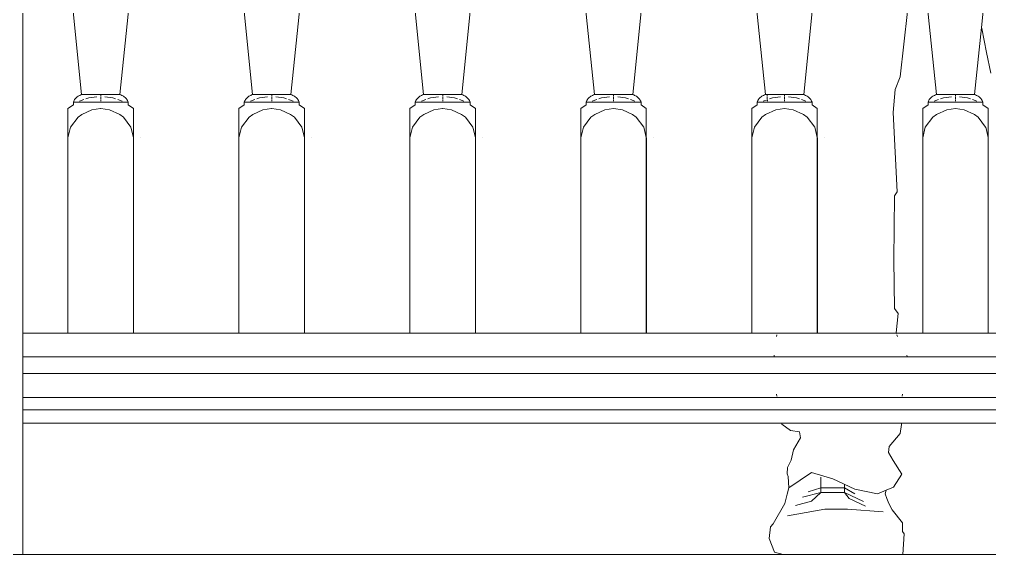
# Model space of a CAD drawing. Header units: inches. Extents: x 16.2 to 49.2, y 7.1 to 20.7.
# Drawn here: x 28.134 to 29.15, y 15.5 to 16.062 of the extents above; entities that cross this region are included whole.
import ezdxf

# ---------------------------------------------------------------- set-up
doc = ezdxf.new("R2010")
doc.units = ezdxf.units.IN
doc.header["$MEASUREMENT"] = 0
doc.layers.add('0inne_gulv', color=252, linetype='Continuous', lineweight=13)

# ---------------------------------------------------------------- blocks, each defined once
blk = doc.blocks.new('DEREK SMALL HOUSE fr')
for p, q in [((-5.5789, -2.4667), (-5.5789, -1.6389)), ((-5.5174, -2.2167), (-5.5299, -2.0927)), ((-5.4773, -2.2167), (-5.4647, -2.0927)), ((-5.3383, -2.2167), (-5.3508, -2.0927)), ((-5.2982, -2.2167), (-5.2856, -2.0927)), ((-5.1592, -2.2167), (-5.1717, -2.0927)), ((-5.1191, -2.2167), (-5.1065, -2.0927)), ((-4.9801, -2.2167), (-4.9927, -2.0927)), ((-4.94, -2.2167), (-4.9274, -2.0927)), ((-4.801, -2.2167), (-4.8136, -2.0927)), ((-4.7609, -2.2167), (-4.7484, -2.0927)), ((-4.6219, -2.2167), (-4.6345, -2.0927)), ((-4.5747, -2.1462), (-4.5693, -2.0927)), ((-4.66, -2.198), (-4.6523, -2.1295)), ((-4.5818, -2.2167), (-4.5747, -2.1462)), ((-4.5747, -2.1462), (-4.5743, -2.1473)), ((-4.5743, -2.1473), (-4.5694, -2.1724)), ((-4.5694, -2.1724), (-4.565, -2.1944)), ((-4.6652, -2.2115), (-4.66, -2.198)), ((-4.6671, -2.2355), (-4.6652, -2.2115)), ((-5.526, -2.2246), (-5.5257, -2.2237)), ((-5.526, -2.2275), (-5.526, -2.2246)), ((-5.4686, -2.2246), (-5.526, -2.2246)), ((-5.5257, -2.2237), (-5.5252, -2.2229)), ((-5.5252, -2.2229), (-5.5247, -2.222)), ((-5.5247, -2.222), (-5.5241, -2.2212)), ((-5.5241, -2.2212), (-5.5235, -2.2205)), ((-5.5235, -2.2205), (-5.5228, -2.2198)), ((-5.5228, -2.2198), (-5.522, -2.2191)), ((-5.522, -2.2191), (-5.5212, -2.2185)), ((-5.5212, -2.2185), (-5.5203, -2.218)), ((-5.5203, -2.218), (-5.5194, -2.2175)), ((-5.5197, -2.2237), (-5.5151, -2.222)), ((-5.5194, -2.2175), (-5.5184, -2.2171)), ((-5.5184, -2.2171), (-5.5174, -2.2167)), ((-5.5174, -2.2167), (-5.4773, -2.2167)), ((-5.513, -2.2212), (-5.51, -2.2201)), ((-5.51, -2.2201), (-5.5016, -2.2191)), ((-5.4973, -2.2167), (-5.4973, -2.2185)), ((-5.4973, -2.2191), (-5.4973, -2.2212)), ((-5.4973, -2.222), (-5.4973, -2.2237)), ((-5.4931, -2.2191), (-5.4848, -2.2201)), ((-5.4848, -2.2201), (-5.4818, -2.2212)), ((-5.4796, -2.222), (-5.475, -2.2237)), ((-5.4763, -2.2171), (-5.4773, -2.2167)), ((-5.4753, -2.2175), (-5.4763, -2.2171)), ((-5.4744, -2.218), (-5.4753, -2.2175)), ((-5.4735, -2.2185), (-5.4744, -2.218)), ((-5.4727, -2.2191), (-5.4735, -2.2185)), ((-5.4719, -2.2198), (-5.4727, -2.2191)), ((-5.4712, -2.2205), (-5.4719, -2.2198)), ((-5.4705, -2.2212), (-5.4712, -2.2205)), ((-5.4699, -2.222), (-5.4705, -2.2212)), ((-5.4694, -2.2229), (-5.4699, -2.222)), ((-5.469, -2.2237), (-5.4694, -2.2229)), ((-5.4686, -2.2246), (-5.469, -2.2237)), ((-5.4686, -2.2275), (-5.4686, -2.2246)), ((-5.347, -2.2246), (-5.3466, -2.2237)), ((-5.347, -2.2275), (-5.347, -2.2246)), ((-5.2895, -2.2246), (-5.347, -2.2246)), ((-5.3466, -2.2237), (-5.3461, -2.2229)), ((-5.3461, -2.2229), (-5.3456, -2.222)), ((-5.3456, -2.222), (-5.345, -2.2212)), ((-5.345, -2.2212), (-5.3444, -2.2205)), ((-5.3444, -2.2205), (-5.3437, -2.2198)), ((-5.3437, -2.2198), (-5.3429, -2.2191)), ((-5.3429, -2.2191), (-5.3421, -2.2185)), ((-5.3421, -2.2185), (-5.3412, -2.218)), ((-5.3412, -2.218), (-5.3403, -2.2175)), ((-5.3406, -2.2237), (-5.336, -2.222)), ((-5.3403, -2.2175), (-5.3393, -2.2171)), ((-5.3393, -2.2171), (-5.3383, -2.2167)), ((-5.3383, -2.2167), (-5.2982, -2.2167)), ((-5.3339, -2.2212), (-5.3309, -2.2201)), ((-5.3309, -2.2201), (-5.3225, -2.2191)), ((-5.3182, -2.2167), (-5.3182, -2.2185)), ((-5.3182, -2.2191), (-5.3182, -2.2212)), ((-5.3182, -2.222), (-5.3182, -2.2237)), ((-5.314, -2.2191), (-5.3057, -2.2201)), ((-5.3057, -2.2201), (-5.3027, -2.2212)), ((-5.3005, -2.222), (-5.2959, -2.2237)), ((-5.2972, -2.2171), (-5.2982, -2.2167)), ((-5.2962, -2.2175), (-5.2972, -2.2171)), ((-5.2953, -2.218), (-5.2962, -2.2175)), ((-5.2944, -2.2185), (-5.2953, -2.218)), ((-5.2936, -2.2191), (-5.2944, -2.2185)), ((-5.2928, -2.2198), (-5.2936, -2.2191)), ((-5.2921, -2.2205), (-5.2928, -2.2198)), ((-5.2914, -2.2212), (-5.2921, -2.2205)), ((-5.2908, -2.222), (-5.2914, -2.2212)), ((-5.2903, -2.2229), (-5.2908, -2.222)), ((-5.2899, -2.2237), (-5.2903, -2.2229)), ((-5.2895, -2.2246), (-5.2899, -2.2237)), ((-5.2895, -2.2275), (-5.2895, -2.2246)), ((-5.1679, -2.2246), (-5.1675, -2.2237)), ((-5.1679, -2.2275), (-5.1679, -2.2246)), ((-5.1104, -2.2246), (-5.1679, -2.2246)), ((-5.1675, -2.2237), (-5.1671, -2.2229)), ((-5.1671, -2.2229), (-5.1665, -2.222)), ((-5.1665, -2.222), (-5.1659, -2.2212)), ((-5.1659, -2.2212), (-5.1653, -2.2205)), ((-5.1653, -2.2205), (-5.1646, -2.2198)), ((-5.1646, -2.2198), (-5.1638, -2.2191)), ((-5.1638, -2.2191), (-5.163, -2.2185)), ((-5.163, -2.2185), (-5.1621, -2.218)), ((-5.1621, -2.218), (-5.1612, -2.2175)), ((-5.1615, -2.2237), (-5.1569, -2.222)), ((-5.1612, -2.2175), (-5.1602, -2.2171)), ((-5.1602, -2.2171), (-5.1592, -2.2167)), ((-5.1592, -2.2167), (-5.1191, -2.2167)), ((-5.1548, -2.2212), (-5.1518, -2.2201)), ((-5.1518, -2.2201), (-5.1434, -2.2191)), ((-5.1391, -2.2167), (-5.1391, -2.2185)), ((-5.1391, -2.2191), (-5.1391, -2.2212)), ((-5.1391, -2.222), (-5.1391, -2.2237)), ((-5.1349, -2.2191), (-5.1266, -2.2201)), ((-5.1266, -2.2201), (-5.1236, -2.2212)), ((-5.1214, -2.222), (-5.1169, -2.2237)), ((-5.1181, -2.2171), (-5.1191, -2.2167)), ((-5.1171, -2.2175), (-5.1181, -2.2171)), ((-5.1162, -2.218), (-5.1171, -2.2175)), ((-5.1153, -2.2185), (-5.1162, -2.218)), ((-5.1145, -2.2191), (-5.1153, -2.2185)), ((-5.1137, -2.2198), (-5.1145, -2.2191)), ((-5.113, -2.2205), (-5.1137, -2.2198)), ((-5.1123, -2.2212), (-5.113, -2.2205)), ((-5.1118, -2.222), (-5.1123, -2.2212)), ((-5.1112, -2.2229), (-5.1118, -2.222)), ((-5.1108, -2.2237), (-5.1112, -2.2229)), ((-5.1104, -2.2246), (-5.1108, -2.2237)), ((-5.1104, -2.2275), (-5.1104, -2.2246)), ((-4.9888, -2.2246), (-4.9884, -2.2237)), ((-4.9888, -2.2275), (-4.9888, -2.2246)), ((-4.9313, -2.2246), (-4.9888, -2.2246)), ((-4.9884, -2.2237), (-4.988, -2.2229)), ((-4.988, -2.2229), (-4.9874, -2.222)), ((-4.9874, -2.222), (-4.9869, -2.2212)), ((-4.9869, -2.2212), (-4.9862, -2.2205)), ((-4.9862, -2.2205), (-4.9855, -2.2198)), ((-4.9855, -2.2198), (-4.9847, -2.2191)), ((-4.9847, -2.2191), (-4.9839, -2.2185)), ((-4.9839, -2.2185), (-4.983, -2.218)), ((-4.983, -2.218), (-4.9821, -2.2175)), ((-4.9824, -2.2237), (-4.9778, -2.222)), ((-4.9821, -2.2175), (-4.9811, -2.2171)), ((-4.9811, -2.2171), (-4.9801, -2.2167)), ((-4.9801, -2.2167), (-4.94, -2.2167)), ((-4.9757, -2.2212), (-4.9727, -2.2201)), ((-4.9727, -2.2201), (-4.9643, -2.2191)), ((-4.9601, -2.2167), (-4.9601, -2.2185)), ((-4.9601, -2.2191), (-4.9601, -2.2212)), ((-4.9601, -2.222), (-4.9601, -2.2237)), ((-4.9558, -2.2191), (-4.9475, -2.2201)), ((-4.9475, -2.2201), (-4.9445, -2.2212)), ((-4.9423, -2.222), (-4.9378, -2.2237)), ((-4.939, -2.2171), (-4.94, -2.2167)), ((-4.938, -2.2175), (-4.939, -2.2171)), ((-4.9371, -2.218), (-4.938, -2.2175)), ((-4.9362, -2.2185), (-4.9371, -2.218)), ((-4.9354, -2.2191), (-4.9362, -2.2185)), ((-4.9346, -2.2198), (-4.9354, -2.2191)), ((-4.9339, -2.2205), (-4.9346, -2.2198)), ((-4.9332, -2.2212), (-4.9339, -2.2205)), ((-4.9327, -2.222), (-4.9332, -2.2212)), ((-4.9321, -2.2229), (-4.9327, -2.222)), ((-4.9317, -2.2237), (-4.9321, -2.2229)), ((-4.9313, -2.2246), (-4.9317, -2.2237)), ((-4.9313, -2.2275), (-4.9313, -2.2246)), ((-4.8097, -2.2246), (-4.8093, -2.2237)), ((-4.8097, -2.2275), (-4.8097, -2.2246)), ((-4.7522, -2.2246), (-4.8097, -2.2246)), ((-4.8093, -2.2237), (-4.8089, -2.2229)), ((-4.8089, -2.2229), (-4.8083, -2.222)), ((-4.8083, -2.222), (-4.8078, -2.2212)), ((-4.8078, -2.2212), (-4.8071, -2.2205)), ((-4.8071, -2.2205), (-4.8064, -2.2198)), ((-4.8064, -2.2198), (-4.8056, -2.2191)), ((-4.8056, -2.2191), (-4.8048, -2.2185)), ((-4.8048, -2.2185), (-4.8039, -2.218)), ((-4.8039, -2.218), (-4.803, -2.2175)), ((-4.8033, -2.2237), (-4.799, -2.2221)), ((-4.803, -2.2175), (-4.802, -2.2171)), ((-4.802, -2.2171), (-4.801, -2.2167)), ((-4.801, -2.2167), (-4.7992, -2.2167)), ((-4.7992, -2.2167), (-4.7991, -2.2185)), ((-4.7992, -2.2167), (-4.7609, -2.2167)), ((-4.7991, -2.2191), (-4.7991, -2.2212)), ((-4.799, -2.222), (-4.799, -2.2221)), ((-4.799, -2.2221), (-4.7987, -2.222)), ((-4.799, -2.2221), (-4.799, -2.2237)), ((-4.7966, -2.2212), (-4.7936, -2.2201)), ((-4.7936, -2.2201), (-4.7852, -2.2191)), ((-4.781, -2.2167), (-4.781, -2.2185)), ((-4.781, -2.2191), (-4.781, -2.2212)), ((-4.781, -2.222), (-4.781, -2.2237)), ((-4.7767, -2.2191), (-4.7684, -2.2201)), ((-4.7684, -2.2201), (-4.7654, -2.2212)), ((-4.7632, -2.222), (-4.7587, -2.2237)), ((-4.7599, -2.2171), (-4.7609, -2.2167)), ((-4.7589, -2.2175), (-4.7599, -2.2171)), ((-4.758, -2.218), (-4.7589, -2.2175)), ((-4.7571, -2.2185), (-4.758, -2.218)), ((-4.7563, -2.2191), (-4.7571, -2.2185)), ((-4.7555, -2.2198), (-4.7563, -2.2191)), ((-4.7548, -2.2205), (-4.7555, -2.2198)), ((-4.7542, -2.2212), (-4.7548, -2.2205)), ((-4.7536, -2.222), (-4.7542, -2.2212)), ((-4.753, -2.2229), (-4.7536, -2.222)), ((-4.7526, -2.2237), (-4.753, -2.2229)), ((-4.7522, -2.2246), (-4.7526, -2.2237)), ((-4.7522, -2.2275), (-4.7522, -2.2246)), ((-4.6306, -2.2246), (-4.6302, -2.2237)), ((-4.6306, -2.2275), (-4.6306, -2.2246)), ((-4.5731, -2.2246), (-4.6306, -2.2246)), ((-4.6302, -2.2237), (-4.6298, -2.2229)), ((-4.6298, -2.2229), (-4.6293, -2.222)), ((-4.6293, -2.222), (-4.6287, -2.2212)), ((-4.6287, -2.2212), (-4.628, -2.2205)), ((-4.628, -2.2205), (-4.6273, -2.2198)), ((-4.6273, -2.2198), (-4.6265, -2.2191)), ((-4.6265, -2.2191), (-4.6257, -2.2185)), ((-4.6257, -2.2185), (-4.6248, -2.218)), ((-4.6248, -2.218), (-4.6239, -2.2175)), ((-4.6242, -2.2237), (-4.6196, -2.222)), ((-4.6239, -2.2175), (-4.6229, -2.2171)), ((-4.6229, -2.2171), (-4.6219, -2.2167)), ((-4.6219, -2.2167), (-4.5818, -2.2167)), ((-4.6175, -2.2212), (-4.6145, -2.2201)), ((-4.6145, -2.2201), (-4.6061, -2.2191)), ((-4.6019, -2.2167), (-4.6019, -2.2185)), ((-4.6019, -2.2191), (-4.6019, -2.2212)), ((-4.6019, -2.222), (-4.6019, -2.2237)), ((-4.5977, -2.2191), (-4.5893, -2.2201)), ((-4.5893, -2.2201), (-4.5863, -2.2212)), ((-4.5841, -2.222), (-4.5796, -2.2237)), ((-4.5808, -2.2171), (-4.5818, -2.2167)), ((-4.5798, -2.2175), (-4.5808, -2.2171)), ((-4.5789, -2.218), (-4.5798, -2.2175)), ((-4.578, -2.2185), (-4.5789, -2.218)), ((-4.5772, -2.2191), (-4.578, -2.2185)), ((-4.5764, -2.2198), (-4.5772, -2.2191)), ((-4.5757, -2.2205), (-4.5764, -2.2198)), ((-4.5751, -2.2212), (-4.5757, -2.2205)), ((-4.5745, -2.222), (-4.5751, -2.2212)), ((-4.574, -2.2229), (-4.5745, -2.222)), ((-4.5735, -2.2237), (-4.574, -2.2229)), ((-4.5731, -2.2246), (-4.5735, -2.2237)), ((-4.5731, -2.2275), (-4.5731, -2.2246)), ((-5.5317, -2.2314), (-5.526, -2.2275)), ((-5.5317, -2.2314), (-5.5317, -2.2619)), ((-5.5317, -2.2314), (-5.5317, -2.2314)), ((-5.5066, -2.2328), (-5.5172, -2.2376)), ((-5.5066, -2.2328), (-5.4975, -2.2314)), ((-5.4974, -2.2314), (-5.4975, -2.2314)), ((-5.4974, -2.2314), (-5.4972, -2.2314)), ((-5.4972, -2.2314), (-5.4882, -2.2328)), ((-5.4775, -2.2376), (-5.4882, -2.2328)), ((-5.4686, -2.2275), (-5.4631, -2.2314)), ((-5.4631, -2.2618), (-5.4631, -2.2314)), ((-5.4631, -2.2314), (-5.463, -2.2314)), ((-5.3526, -2.2314), (-5.347, -2.2275)), ((-5.3526, -2.2314), (-5.3526, -2.2619)), ((-5.3526, -2.2314), (-5.3526, -2.2314)), ((-5.3275, -2.2328), (-5.3381, -2.2376)), ((-5.3275, -2.2328), (-5.3184, -2.2314)), ((-5.3183, -2.2314), (-5.3184, -2.2314)), ((-5.3183, -2.2314), (-5.3181, -2.2314)), ((-5.3181, -2.2314), (-5.3091, -2.2328)), ((-5.2984, -2.2376), (-5.3091, -2.2328)), ((-5.2895, -2.2275), (-5.284, -2.2314)), ((-5.284, -2.2618), (-5.284, -2.2314)), ((-5.284, -2.2314), (-5.2839, -2.2314)), ((-5.1735, -2.2314), (-5.1679, -2.2275)), ((-5.1735, -2.2314), (-5.1735, -2.2619)), ((-5.1735, -2.2314), (-5.1735, -2.2314)), ((-5.1484, -2.2328), (-5.159, -2.2376)), ((-5.1484, -2.2328), (-5.1393, -2.2314)), ((-5.1392, -2.2314), (-5.1393, -2.2314)), ((-5.1392, -2.2314), (-5.1391, -2.2314)), ((-5.1391, -2.2314), (-5.13, -2.2328)), ((-5.1193, -2.2376), (-5.13, -2.2328)), ((-5.1104, -2.2275), (-5.1049, -2.2314)), ((-5.1049, -2.2618), (-5.1049, -2.2314)), ((-5.1049, -2.2314), (-5.1048, -2.2314)), ((-4.9944, -2.2314), (-4.9888, -2.2275)), ((-4.9944, -2.2314), (-4.9944, -2.2619)), ((-4.9944, -2.2314), (-4.9944, -2.2314)), ((-4.9693, -2.2328), (-4.9799, -2.2376)), ((-4.9693, -2.2328), (-4.9602, -2.2314)), ((-4.9601, -2.2314), (-4.9602, -2.2314)), ((-4.9601, -2.2314), (-4.96, -2.2314)), ((-4.96, -2.2314), (-4.9509, -2.2328)), ((-4.9403, -2.2376), (-4.9509, -2.2328)), ((-4.9313, -2.2275), (-4.9258, -2.2314)), ((-4.9258, -2.2618), (-4.9258, -2.2314)), ((-4.9258, -2.2314), (-4.9257, -2.2314)), ((-4.8154, -2.2314), (-4.8153, -2.2314)), ((-4.8153, -2.2314), (-4.8097, -2.2275)), ((-4.8153, -2.2314), (-4.8153, -2.2619)), ((-4.7902, -2.2328), (-4.8008, -2.2376)), ((-4.7902, -2.2328), (-4.7811, -2.2314)), ((-4.781, -2.2314), (-4.7811, -2.2314)), ((-4.781, -2.2314), (-4.7809, -2.2314)), ((-4.7809, -2.2314), (-4.7718, -2.2328)), ((-4.7612, -2.2376), (-4.7718, -2.2328)), ((-4.7522, -2.2275), (-4.7467, -2.2314)), ((-4.7467, -2.2618), (-4.7467, -2.2314)), ((-4.7467, -2.2314), (-4.7466, -2.2314)), ((-4.6629, -2.3187), (-4.6671, -2.2355)), ((-4.6363, -2.2314), (-4.6362, -2.2314)), ((-4.6362, -2.2314), (-4.6306, -2.2275)), ((-4.6362, -2.2314), (-4.6362, -2.2619)), ((-4.6111, -2.2328), (-4.6217, -2.2376)), ((-4.6111, -2.2328), (-4.602, -2.2314)), ((-4.6019, -2.2314), (-4.602, -2.2314)), ((-4.6019, -2.2314), (-4.6018, -2.2314)), ((-4.6018, -2.2314), (-4.5927, -2.2328)), ((-4.5821, -2.2376), (-4.5927, -2.2328)), ((-4.5731, -2.2275), (-4.5676, -2.2314)), ((-4.5676, -2.2618), (-4.5676, -2.2314)), ((-4.5676, -2.2314), (-4.5675, -2.2314)), ((-5.5211, -2.2404), (-5.529, -2.2509)), ((-5.5172, -2.2376), (-5.5211, -2.2404)), ((-5.4775, -2.2376), (-5.4736, -2.2404)), ((-5.4736, -2.2404), (-5.4657, -2.2509)), ((-5.342, -2.2404), (-5.3499, -2.2509)), ((-5.3381, -2.2376), (-5.342, -2.2404)), ((-5.2984, -2.2376), (-5.2945, -2.2404)), ((-5.2945, -2.2404), (-5.2866, -2.2509)), ((-5.1629, -2.2404), (-5.1708, -2.2509)), ((-5.159, -2.2376), (-5.1629, -2.2404)), ((-5.1193, -2.2376), (-5.1154, -2.2404)), ((-5.1154, -2.2404), (-5.1075, -2.2509)), ((-4.9838, -2.2404), (-4.9917, -2.2509)), ((-4.9799, -2.2376), (-4.9838, -2.2404)), ((-4.9403, -2.2376), (-4.9363, -2.2404)), ((-4.9363, -2.2404), (-4.9284, -2.2509)), ((-4.8047, -2.2404), (-4.8126, -2.2509)), ((-4.8008, -2.2376), (-4.8047, -2.2404)), ((-4.7612, -2.2376), (-4.7572, -2.2404)), ((-4.7572, -2.2404), (-4.7493, -2.2509)), ((-4.6257, -2.2404), (-4.6335, -2.2509)), ((-4.6217, -2.2376), (-4.6257, -2.2404)), ((-4.5821, -2.2376), (-4.5781, -2.2404)), ((-4.5781, -2.2404), (-4.5703, -2.2509)), ((-5.529, -2.2509), (-5.5317, -2.2619)), ((-5.4654, -2.2524), (-5.4657, -2.2509)), ((-5.4654, -2.2524), (-5.4657, -2.2509)), ((-5.4631, -2.2618), (-5.4654, -2.2524)), ((-5.4631, -2.248), (-5.463, -2.248)), ((-5.3499, -2.2509), (-5.3526, -2.2619)), ((-5.2863, -2.2524), (-5.2866, -2.2509)), ((-5.2863, -2.2524), (-5.2866, -2.2509)), ((-5.284, -2.2618), (-5.2863, -2.2524)), ((-5.284, -2.248), (-5.2839, -2.248)), ((-5.1708, -2.2509), (-5.1735, -2.2619)), ((-5.1072, -2.2524), (-5.1075, -2.2509)), ((-5.1072, -2.2524), (-5.1075, -2.2509)), ((-5.1049, -2.2618), (-5.1072, -2.2524)), ((-5.1049, -2.248), (-5.1048, -2.248)), ((-4.9917, -2.2509), (-4.9944, -2.2619)), ((-4.9281, -2.2524), (-4.9284, -2.2509)), ((-4.9281, -2.2524), (-4.9284, -2.2509)), ((-4.9258, -2.2618), (-4.9281, -2.2524)), ((-4.9258, -2.248), (-4.9257, -2.248)), ((-4.8126, -2.2509), (-4.8153, -2.2619)), ((-4.749, -2.2524), (-4.7493, -2.2509)), ((-4.749, -2.2524), (-4.7493, -2.2509)), ((-4.7467, -2.2618), (-4.749, -2.2524)), ((-4.7467, -2.248), (-4.7466, -2.248)), ((-4.6335, -2.2509), (-4.6362, -2.2619)), ((-4.5699, -2.2524), (-4.5703, -2.2509)), ((-4.5699, -2.2524), (-4.5702, -2.2509)), ((-4.5676, -2.2618), (-4.5699, -2.2524)), ((-4.5676, -2.248), (-4.5675, -2.248)), ((-5.5317, -2.4667), (-5.5317, -2.2619)), ((-5.4631, -2.2618), (-5.4631, -2.2622)), ((-5.4631, -2.2622), (-5.4631, -2.4667)), ((-5.463, -2.2622), (-5.4631, -2.2622)), ((-5.463, -2.2622), (-5.4631, -2.2622)), ((-5.463, -2.2622), (-5.463, -2.4667)), ((-5.463, -2.2622), (-5.463, -2.4667)), ((-5.463, -2.2622), (-5.463, -2.2622)), ((-5.4553, -2.2622), (-5.4553, -2.2622)), ((-5.3526, -2.4667), (-5.3526, -2.2619)), ((-5.284, -2.2618), (-5.284, -2.2622)), ((-5.284, -2.2622), (-5.284, -2.4667)), ((-5.2839, -2.2622), (-5.284, -2.2622)), ((-5.2839, -2.2622), (-5.284, -2.2622)), ((-5.2839, -2.2622), (-5.2839, -2.4667)), ((-5.2839, -2.2622), (-5.2839, -2.4667)), ((-5.2839, -2.2622), (-5.2839, -2.2622)), ((-5.2762, -2.2622), (-5.2762, -2.2622)), ((-5.1735, -2.4667), (-5.1735, -2.2619)), ((-5.1049, -2.2618), (-5.1049, -2.2622)), ((-5.1049, -2.2622), (-5.1049, -2.4667)), ((-5.1048, -2.2622), (-5.1049, -2.2622)), ((-5.1048, -2.2622), (-5.1049, -2.2622)), ((-5.1048, -2.2622), (-5.1048, -2.4667)), ((-5.1048, -2.2622), (-5.1048, -2.4667)), ((-5.1048, -2.2622), (-5.1048, -2.2622)), ((-5.0971, -2.2622), (-5.0971, -2.2622)), ((-4.9944, -2.4667), (-4.9944, -2.2619)), ((-4.9258, -2.2618), (-4.9258, -2.2622)), ((-4.9258, -2.2622), (-4.9258, -2.4667)), ((-4.9257, -2.2622), (-4.9258, -2.2622)), ((-4.9257, -2.2622), (-4.9258, -2.2622)), ((-4.9257, -2.2622), (-4.9257, -2.4667)), ((-4.9257, -2.2622), (-4.9257, -2.4667)), ((-4.9257, -2.2622), (-4.9257, -2.2622)), ((-4.918, -2.2622), (-4.918, -2.2622)), ((-4.8153, -2.4667), (-4.8153, -2.2619)), ((-4.7467, -2.2618), (-4.7467, -2.2622)), ((-4.7467, -2.2622), (-4.7467, -2.4667)), ((-4.7466, -2.2622), (-4.7467, -2.2622)), ((-4.7466, -2.2622), (-4.7467, -2.2622)), ((-4.7467, -2.2622), (-4.7466, -2.2622)), ((-4.7466, -2.2622), (-4.7466, -2.4667)), ((-4.7466, -2.2622), (-4.7466, -2.4667)), ((-4.7389, -2.2622), (-4.7389, -2.2622)), ((-4.6362, -2.4667), (-4.6362, -2.2619)), ((-4.5676, -2.2618), (-4.5676, -2.2622)), ((-4.5676, -2.2622), (-4.5676, -2.4667)), ((-4.5675, -2.2622), (-4.5676, -2.2622)), ((-4.5675, -2.2622), (-4.5676, -2.2622)), ((-4.5676, -2.2622), (-4.5675, -2.2622)), ((-4.5675, -2.2622), (-4.5675, -2.4667)), ((-4.5675, -2.2622), (-4.5675, -2.4667)), ((-4.6663, -2.39), (-4.6657, -2.3227)), ((-4.6657, -2.3227), (-4.6629, -2.3187)), ((-4.6656, -2.4408), (-4.6663, -2.39)), ((-4.6621, -2.4462), (-4.6656, -2.4408)), ((-4.664, -2.4666), (-4.6621, -2.4462)), ((-5.5317, -2.4667), (-5.5789, -2.4667)), ((-5.5789, -2.4667), (-5.5789, -2.4917)), ((-5.4631, -2.4667), (-5.5317, -2.4667)), ((-5.463, -2.4667), (-5.4631, -2.4667)), ((-5.3526, -2.4667), (-5.463, -2.4667)), ((-5.284, -2.4667), (-5.3526, -2.4667)), ((-5.2839, -2.4667), (-5.284, -2.4667)), ((-5.1735, -2.4667), (-5.2839, -2.4667)), ((-5.1049, -2.4667), (-5.1735, -2.4667)), ((-5.1048, -2.4667), (-5.1049, -2.4667)), ((-4.9944, -2.4667), (-5.1048, -2.4667)), ((-4.9258, -2.4667), (-4.9944, -2.4667)), ((-4.9257, -2.4667), (-4.9258, -2.4667)), ((-4.8153, -2.4667), (-4.9257, -2.4667)), ((-4.789, -2.4667), (-4.8153, -2.4667)), ((-4.7892, -2.4684), (-4.7895, -2.4704)), ((-4.789, -2.4667), (-4.789, -2.4672)), ((-4.7467, -2.4667), (-4.789, -2.4667)), ((-4.7466, -2.4667), (-4.7467, -2.4667)), ((-4.664, -2.4667), (-4.7466, -2.4667)), ((-4.664, -2.4667), (-4.664, -2.4666)), ((-4.6638, -2.4672), (-4.664, -2.4667)), ((-4.6362, -2.4667), (-4.664, -2.4667)), ((-4.6625, -2.4704), (-4.6633, -2.4684)), ((-4.5676, -2.4667), (-4.6362, -2.4667)), ((-4.5675, -2.4667), (-4.5676, -2.4667)), ((-4.53, -2.4667), (-4.5675, -2.4667)), ((-4.7919, -2.49), (-4.7919, -2.4913)), ((-4.6526, -2.4913), (-4.6527, -2.49)), ((-3.6694, -2.4917), (-5.5789, -2.4917)), ((-5.5789, -2.509), (-5.5789, -2.4917)), ((-4.7926, -2.509), (-5.5789, -2.509)), ((-5.5789, -2.509), (-5.5789, -2.5344)), ((-4.7926, -2.509), (-4.7926, -2.5094)), ((-4.6544, -2.509), (-4.7926, -2.509)), ((-4.6544, -2.5094), (-4.6544, -2.509)), ((-4.5287, -2.509), (-4.6544, -2.509)), ((-4.7895, -2.5307), (-4.7891, -2.5327)), ((-4.6578, -2.5327), (-4.6575, -2.5307)), ((-5.5789, -2.5473), (-5.5789, -2.5344)), ((-4.7888, -2.5344), (-5.5789, -2.5344)), ((-4.7889, -2.5339), (-4.7888, -2.5344)), ((-4.658, -2.5344), (-4.7888, -2.5344)), ((-4.658, -2.5344), (-4.658, -2.5339)), ((-4.5257, -2.5344), (-4.658, -2.5344)), ((-5.5789, -2.5611), (-5.5789, -2.5473)), ((-3.6694, -2.5473), (-5.5789, -2.5473)), ((-5.5789, -2.6989), (-5.5789, -2.5611)), ((-4.7839, -2.5611), (-5.5789, -2.5611)), ((-4.7839, -2.5611), (-4.7837, -2.5622)), ((-4.6586, -2.5611), (-4.7839, -2.5611)), ((-4.6585, -2.5624), (-4.6586, -2.5611)), ((-4.537, -2.5611), (-4.6586, -2.5611)), ((-4.7837, -2.5622), (-4.7747, -2.569)), ((-4.7747, -2.569), (-4.7652, -2.5704)), ((-4.7652, -2.5704), (-4.7641, -2.5767)), ((-4.6598, -2.5719), (-4.6585, -2.5624)), ((-4.7641, -2.5767), (-4.7717, -2.589)), ((-4.6713, -2.5855), (-4.6598, -2.5719)), ((-4.7717, -2.589), (-4.7741, -2.6)), ((-4.672, -2.5919), (-4.6713, -2.5855)), ((-4.6673, -2.6003), (-4.672, -2.5919)), ((-4.7741, -2.6), (-4.7779, -2.6077)), ((-4.6582, -2.6147), (-4.6673, -2.6003)), ((-4.7779, -2.6077), (-4.7781, -2.6141)), ((-4.7781, -2.6141), (-4.7772, -2.6172)), ((-4.7765, -2.6289), (-4.7772, -2.6172)), ((-4.7529, -2.6127), (-4.7765, -2.6289)), ((-4.7529, -2.6127), (-4.7304, -2.6195)), ((-4.7431, -2.6179), (-4.7431, -2.629)), ((-4.7072, -2.6304), (-4.7304, -2.6195)), ((-4.6667, -2.6282), (-4.6582, -2.6147)), ((-4.7781, -2.6357), (-4.7765, -2.6289)), ((-4.7563, -2.6332), (-4.7431, -2.629)), ((-4.7183, -2.629), (-4.7431, -2.629)), ((-4.7431, -2.629), (-4.7431, -2.6338)), ((-4.7183, -2.629), (-4.7183, -2.6258)), ((-4.7073, -2.6351), (-4.7183, -2.629)), ((-4.7183, -2.6338), (-4.7183, -2.629)), ((-4.7072, -2.6304), (-4.6836, -2.6352)), ((-4.6836, -2.6352), (-4.6746, -2.6315)), ((-4.6746, -2.6315), (-4.6754, -2.6352)), ((-4.6746, -2.6315), (-4.6667, -2.6282)), ((-4.7806, -2.6455), (-4.7781, -2.6357)), ((-4.762, -2.6386), (-4.7431, -2.6338)), ((-4.7431, -2.6338), (-4.7526, -2.643)), ((-4.7431, -2.6338), (-4.7183, -2.6338)), ((-4.7183, -2.6338), (-4.7134, -2.64)), ((-4.6982, -2.6432), (-4.7183, -2.6338)), ((-4.7134, -2.64), (-4.6962, -2.6482)), ((-4.6754, -2.6352), (-4.6737, -2.6403)), ((-4.6737, -2.6403), (-4.6716, -2.6455)), ((-4.7928, -2.6666), (-4.7806, -2.6455)), ((-4.7388, -2.6512), (-4.7779, -2.6583)), ((-4.7526, -2.643), (-4.7695, -2.6473)), ((-4.7388, -2.6512), (-4.715, -2.6512)), ((-4.715, -2.6512), (-4.6777, -2.654)), ((-4.6716, -2.6455), (-4.6683, -2.6521)), ((-4.6683, -2.6521), (-4.6573, -2.6657)), ((-4.7971, -2.6819), (-4.7957, -2.6697)), ((-4.7957, -2.6697), (-4.7928, -2.6666)), ((-4.6573, -2.6657), (-4.6575, -2.6746)), ((-4.7914, -2.6963), (-4.7971, -2.6819)), ((-4.6575, -2.6746), (-4.6555, -2.6771)), ((-4.6555, -2.6771), (-4.6571, -2.6989)), ((-6.2165, -2.6989), (1.0874, -2.6989)), ((-5.5789, -2.6989), (-5.6666, -2.6989)), ((-4.7825, -2.6989), (-5.5789, -2.6989)), ((-4.7825, -2.6989), (-4.7914, -2.6963)), ((-4.6571, -2.6989), (-4.7825, -2.6989)), ((-4.4758, -2.6989), (-4.6571, -2.6989))]:
    blk.add_line(p, q)

msp = doc.modelspace()

# ---------------------------------------------------------------- block references
at = {"layer": '0inne_gulv'}
msp.add_blockref('DEREK SMALL HOUSE fr', (33.7165, 18.1994), dxfattribs=at)

doc.saveas('drawing.dxf')
